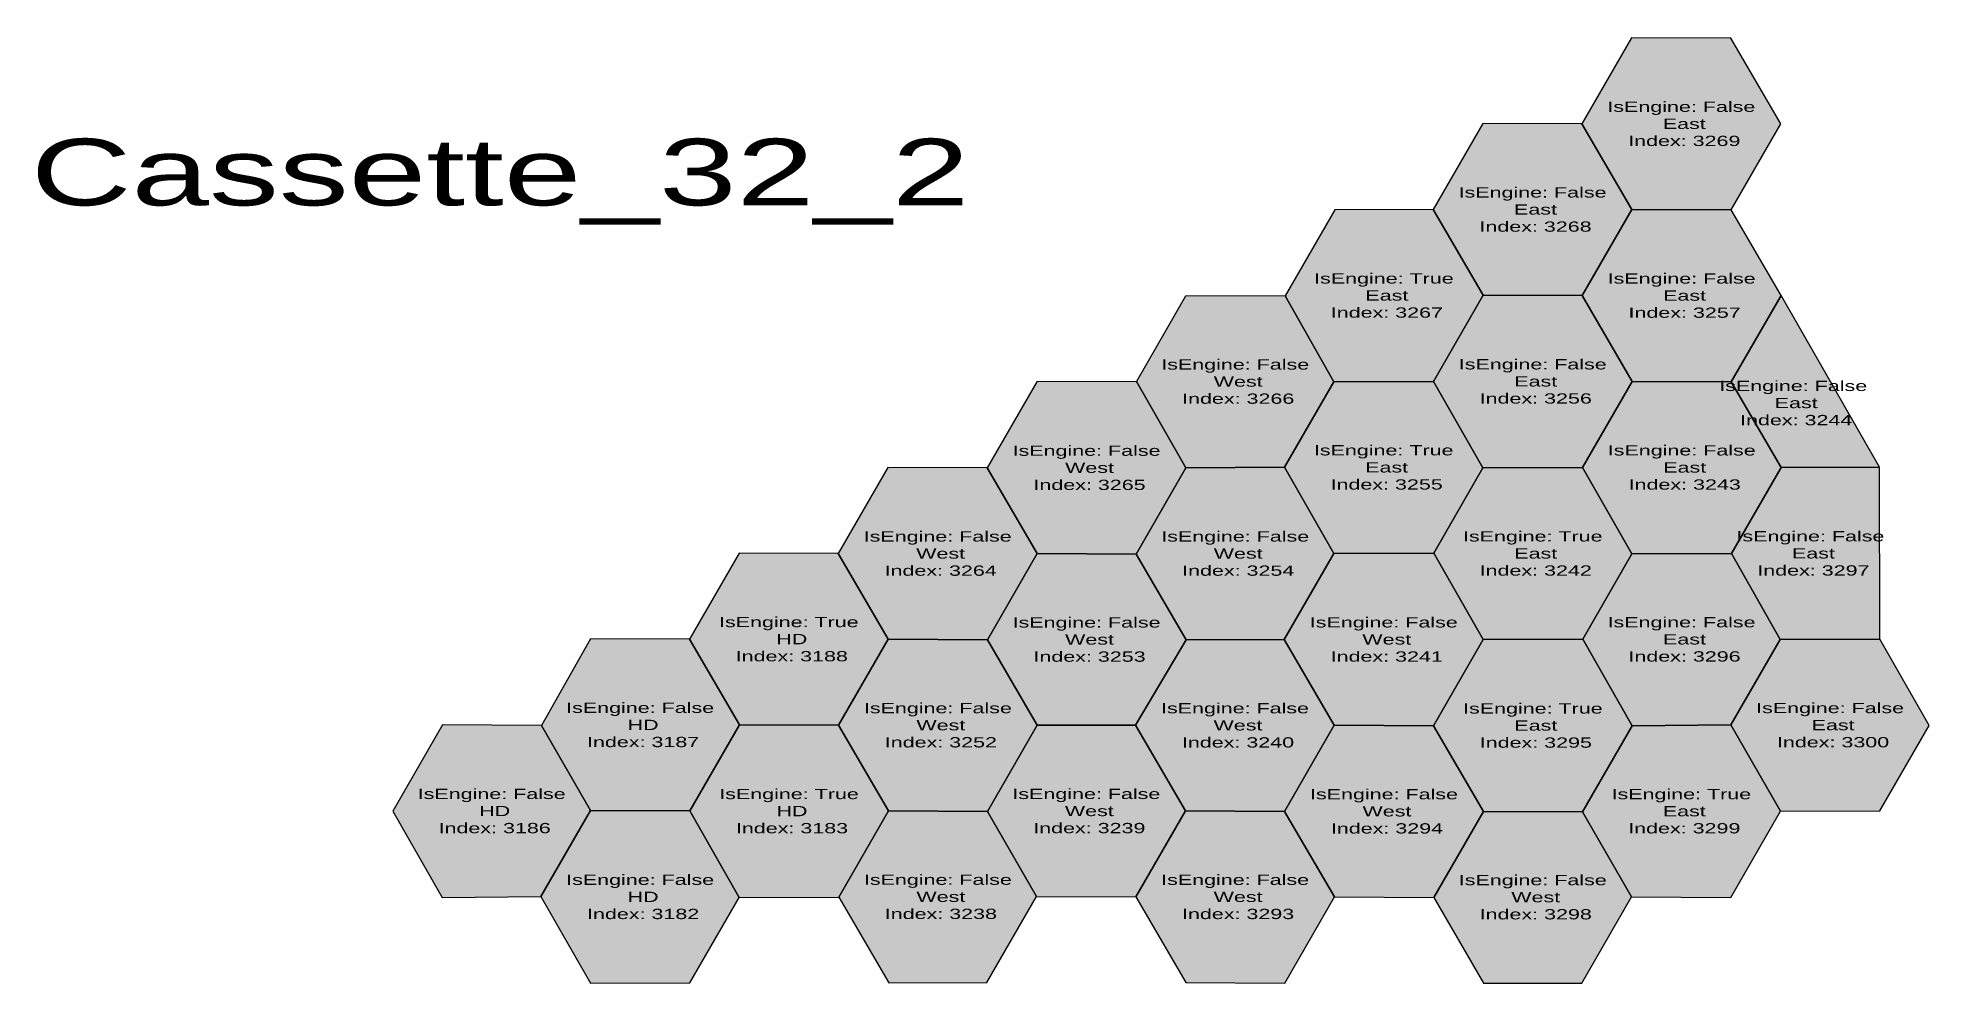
# Model space of a CAD drawing. Header units: metres. Extents: x -1 to 1845, y -82 to 840.
import ezdxf

# ---------------------------------------------------------------- set-up
doc = ezdxf.new("R2010")
doc.units = ezdxf.units.M
doc.styles.add('BoldStyle', font='arial.ttf', dxfattribs={"width": 1.5})

msp = doc.modelspace()

# ---------------------------------------------------------------- hatches: boundary and pattern name
h = msp.add_hatch(color=152)
h.dxf.hatch_style = 1
h.paths.add_polyline_path([(1651.4, 672.4), (1699.9, 756.4), (1651.2, 839.9), (1554.4, 840.4), (1505.9, 756.4), (1554.7, 672.8)])
h = msp.add_hatch(color=152)
h.dxf.hatch_style = 1
h.paths.add_polyline_path([(1409.4, 589.2), (1506.2, 588.8), (1554.7, 672.8), (1505.9, 756.4), (1409.2, 756.8), (1360.7, 672.8)])
h = msp.add_hatch(color=152)
h.dxf.hatch_style = 1
h.paths.add_polyline_path([(1263.7, 504.8), (1360.9, 505.2), (1409.4, 589.2), (1360.7, 672.8), (1264.8, 672.7), (1216.3, 588.7)])
h = msp.add_hatch(color=122)
h.dxf.hatch_style = 1
h.paths.add_polyline_path([(1554.9, 505.2), (1651.7, 504.8), (1700.2, 588.8), (1651.4, 672.4), (1554.7, 672.8), (1506.2, 588.8)])
h = msp.add_hatch(color=152)
h.dxf.hatch_style = 1
h.paths.add_polyline_path([(1119.3, 420.7), (1215.7, 421.6), (1263.7, 504.8), (1216.3, 588.7), (1119.1, 588.3), (1071.1, 505.1)])
h = msp.add_hatch(color=122)
h.dxf.hatch_style = 1
h.paths.add_polyline_path([(1409.2, 420.8), (1506.4, 421.2), (1554.9, 505.2), (1506.2, 588.8), (1409.4, 589.2), (1360.9, 505.2)])
h = msp.add_hatch(color=82)
h.dxf.hatch_style = 1
h.paths.add_polyline_path([(1796.3, 421.3), (1700.2, 588.8), (1651.7, 504.8), (1700.4, 421.2)])
h = msp.add_hatch(color=152)
h.dxf.hatch_style = 1
h.paths.add_polyline_path([(974.1, 337.1), (1070.8, 336.7), (1119.3, 420.7), (1071.1, 505.1), (973.8, 504.7), (925.3, 420.7)])
h = msp.add_hatch(color=122)
h.dxf.hatch_style = 1
h.paths.add_polyline_path([(1263.9, 337.2), (1361.2, 337.6), (1409.2, 420.8), (1360.9, 505.2), (1263.7, 504.8), (1215.7, 421.6)])
h = msp.add_hatch(color=82)
h.dxf.hatch_style = 1
h.paths.add_polyline_path([(1554.7, 336.8), (1651.9, 337.2), (1700.4, 421.2), (1651.7, 504.8), (1554.9, 505.2), (1506.4, 421.2)])
h = msp.add_hatch(color=152)
h.dxf.hatch_style = 1
h.paths.add_polyline_path([(828.8, 253.6), (925.6, 253.1), (974.1, 337.1), (925.3, 420.7), (828.6, 421.1), (780.1, 337.1)])
h = msp.add_hatch(color=122)
h.dxf.hatch_style = 1
h.paths.add_polyline_path([(1119.6, 253.1), (1215.4, 253.2), (1263.9, 337.2), (1215.7, 421.6), (1119.3, 420.7), (1070.8, 336.7)])
h = msp.add_hatch(color=82)
h.dxf.hatch_style = 1
h.paths.add_polyline_path([(1409.4, 253.2), (1506.7, 253.6), (1554.7, 336.8), (1506.4, 421.2), (1409.2, 420.8), (1361.2, 337.6)])
h = msp.add_hatch(color=202)
h.dxf.hatch_style = 1
h.paths.add_polyline_path([(1796.6, 253.7), (1796.3, 421.3), (1700.4, 421.2), (1651.9, 337.2), (1699.3, 253.3)])
h = msp.add_hatch(color=42)
h.dxf.hatch_style = 1
h.paths.add_polyline_path([(683.6, 170), (780.3, 169.6), (828.8, 253.6), (780.1, 337.1), (683.3, 337.6), (634.8, 253.6)])
h = msp.add_hatch(color=122)
h.dxf.hatch_style = 1
h.paths.add_polyline_path([(974.3, 169.6), (1070.2, 169.6), (1119.6, 253.1), (1070.8, 336.7), (974.1, 337.1), (925.6, 253.1)])
h = msp.add_hatch(color=82)
h.dxf.hatch_style = 1
h.paths.add_polyline_path([(1264.2, 169.6), (1360.9, 169.2), (1409.4, 253.2), (1361.2, 337.6), (1263.9, 337.2), (1215.4, 253.2)])
h = msp.add_hatch(color=202)
h.dxf.hatch_style = 1
h.paths.add_polyline_path([(1554.9, 169.2), (1651.3, 170.1), (1699.3, 253.3), (1651.9, 337.2), (1554.7, 336.8), (1506.7, 253.6)])
h = msp.add_hatch(color=42)
h.dxf.hatch_style = 1
h.paths.add_polyline_path([(538.3, 86.4), (635.1, 86), (683.6, 170), (634.8, 253.6), (538.1, 254), (490.4, 169.5)])
h = msp.add_hatch(color=122)
h.dxf.hatch_style = 1
h.paths.add_polyline_path([(829.1, 86), (925.8, 85.6), (974.3, 169.6), (925.6, 253.1), (828.8, 253.6), (780.3, 169.6)])
h = msp.add_hatch(color=82)
h.dxf.hatch_style = 1
h.paths.add_polyline_path([(1118.9, 86.1), (1215.7, 85.6), (1264.2, 169.6), (1215.4, 253.2), (1119.6, 253.1), (1070.2, 169.6)])
h = msp.add_hatch(color=202)
h.dxf.hatch_style = 1
h.paths.add_polyline_path([(1409.7, 85.6), (1506.4, 85.2), (1554.9, 169.2), (1506.7, 253.6), (1409.4, 253.2), (1360.9, 169.2)])
h = msp.add_hatch(color=232)
h.dxf.hatch_style = 1
h.paths.add_polyline_path([(1796.8, 86.1), (1844.8, 169.3), (1796.6, 253.7), (1699.3, 253.3), (1651.3, 170.1), (1699.6, 85.7)])
h = msp.add_hatch(color=42)
h.dxf.hatch_style = 1
h.paths.add_polyline_path([(393.4, 1.5), (489.8, 2.4), (538.3, 86.4), (490.4, 169.5), (393.7, 169.9), (345.2, 85.9)])
h = msp.add_hatch(color=32)
h.dxf.hatch_style = 1
h.paths.add_polyline_path([(683.3, 1.5), (780.6, 2), (829.1, 86), (780.3, 169.6), (683.6, 170), (635.1, 86)])
h = msp.add_hatch(color=82)
h.dxf.hatch_style = 1
h.paths.add_polyline_path([(973.7, 2.5), (1070.4, 2.1), (1118.9, 86.1), (1070.2, 169.6), (974.3, 169.6), (925.8, 85.6)])
h = msp.add_hatch(color=202)
h.dxf.hatch_style = 1
h.paths.add_polyline_path([(1264.4, 2.1), (1361.2, 1.6), (1409.7, 85.6), (1360.9, 169.2), (1264.2, 169.6), (1215.7, 85.6)])
h = msp.add_hatch(color=232)
h.dxf.hatch_style = 1
h.paths.add_polyline_path([(1554.3, 2.1), (1651.1, 1.7), (1699.6, 85.7), (1651.3, 170.1), (1554.9, 169.2), (1506.4, 85.2)])
h = msp.add_hatch(color=32)
h.dxf.hatch_style = 1
h.paths.add_polyline_path([(538.1, -82), (635.3, -81.6), (683.3, 1.5), (635.1, 86), (538.3, 86.4), (489.8, 2.4)])
h = msp.add_hatch(color=82)
h.dxf.hatch_style = 1
h.paths.add_polyline_path([(829.3, -81.6), (925.2, -81.5), (973.7, 2.5), (925.8, 85.6), (829.1, 86), (780.6, 2)])
h = msp.add_hatch(color=202)
h.dxf.hatch_style = 1
h.paths.add_polyline_path([(1119.2, -81.5), (1215.9, -81.9), (1264.4, 2.1), (1215.7, 85.6), (1118.9, 86.1), (1070.4, 2.1)])
h = msp.add_hatch(color=232)
h.dxf.hatch_style = 1
h.paths.add_polyline_path([(1409.9, -81.9), (1505.8, -81.9), (1554.3, 2.1), (1506.4, 85.2), (1409.7, 85.6), (1361.2, 1.6)])

# ---------------------------------------------------------------- linework, layer by layer
at = {"color": 250}
for points in [[(1651.4, 672.4), (1699.9, 756.4), (1651.2, 839.9), (1554.4, 840.4), (1505.9, 756.4), (1554.7, 672.8)], [(1409.4, 589.2), (1506.2, 588.8), (1554.7, 672.8), (1505.9, 756.4), (1409.2, 756.8), (1360.7, 672.8)], [(1263.7, 504.8), (1360.9, 505.2), (1409.4, 589.2), (1360.7, 672.8), (1264.8, 672.7), (1216.3, 588.7)], [(1554.9, 505.2), (1651.7, 504.8), (1700.2, 588.8), (1651.4, 672.4), (1554.7, 672.8), (1506.2, 588.8)], [(1119.3, 420.7), (1215.7, 421.6), (1263.7, 504.8), (1216.3, 588.7), (1119.1, 588.3), (1071.1, 505.1)], [(1409.2, 420.8), (1506.4, 421.2), (1554.9, 505.2), (1506.2, 588.8), (1409.4, 589.2), (1360.9, 505.2)], [(1796.3, 421.3), (1700.2, 588.8), (1651.7, 504.8), (1700.4, 421.2)], [(974.1, 337.1), (1070.8, 336.7), (1119.3, 420.7), (1071.1, 505.1), (973.8, 504.7), (925.3, 420.7)], [(1263.9, 337.2), (1361.2, 337.6), (1409.2, 420.8), (1360.9, 505.2), (1263.7, 504.8), (1215.7, 421.6)], [(1554.7, 336.8), (1651.9, 337.2), (1700.4, 421.2), (1651.7, 504.8), (1554.9, 505.2), (1506.4, 421.2)], [(828.8, 253.6), (925.6, 253.1), (974.1, 337.1), (925.3, 420.7), (828.6, 421.1), (780.1, 337.1)], [(1119.6, 253.1), (1215.4, 253.2), (1263.9, 337.2), (1215.7, 421.6), (1119.3, 420.7), (1070.8, 336.7)], [(1409.4, 253.2), (1506.7, 253.6), (1554.7, 336.8), (1506.4, 421.2), (1409.2, 420.8), (1361.2, 337.6)], [(1796.6, 253.7), (1796.3, 421.3), (1700.4, 421.2), (1651.9, 337.2), (1699.3, 253.3)], [(683.6, 170), (780.3, 169.6), (828.8, 253.6), (780.1, 337.1), (683.3, 337.6), (634.8, 253.6)], [(974.3, 169.6), (1070.2, 169.6), (1119.6, 253.1), (1070.8, 336.7), (974.1, 337.1), (925.6, 253.1)], [(1264.2, 169.6), (1360.9, 169.2), (1409.4, 253.2), (1361.2, 337.6), (1263.9, 337.2), (1215.4, 253.2)], [(1554.9, 169.2), (1651.3, 170.1), (1699.3, 253.3), (1651.9, 337.2), (1554.7, 336.8), (1506.7, 253.6)], [(538.3, 86.4), (635.1, 86), (683.6, 170), (634.8, 253.6), (538.1, 254), (490.4, 169.5)], [(829.1, 86), (925.8, 85.6), (974.3, 169.6), (925.6, 253.1), (828.8, 253.6), (780.3, 169.6)], [(1118.9, 86.1), (1215.7, 85.6), (1264.2, 169.6), (1215.4, 253.2), (1119.6, 253.1), (1070.2, 169.6)], [(1409.7, 85.6), (1506.4, 85.2), (1554.9, 169.2), (1506.7, 253.6), (1409.4, 253.2), (1360.9, 169.2)], [(1796.8, 86.1), (1844.8, 169.3), (1796.6, 253.7), (1699.3, 253.3), (1651.3, 170.1), (1699.6, 85.7)], [(393.4, 1.5), (489.8, 2.4), (538.3, 86.4), (490.4, 169.5), (393.7, 169.9), (345.2, 85.9)], [(683.3, 1.5), (780.6, 2), (829.1, 86), (780.3, 169.6), (683.6, 170), (635.1, 86)], [(973.7, 2.5), (1070.4, 2.1), (1118.9, 86.1), (1070.2, 169.6), (974.3, 169.6), (925.8, 85.6)], [(1264.4, 2.1), (1361.2, 1.6), (1409.7, 85.6), (1360.9, 169.2), (1264.2, 169.6), (1215.7, 85.6)], [(1554.3, 2.1), (1651.1, 1.7), (1699.6, 85.7), (1651.3, 170.1), (1554.9, 169.2), (1506.4, 85.2)], [(538.1, -82), (635.3, -81.6), (683.3, 1.5), (635.1, 86), (538.3, 86.4), (489.8, 2.4)], [(829.3, -81.6), (925.2, -81.5), (973.7, 2.5), (925.8, 85.6), (829.1, 86), (780.6, 2)], [(1119.2, -81.5), (1215.9, -81.9), (1264.4, 2.1), (1215.7, 85.6), (1118.9, 86.1), (1070.4, 2.1)], [(1409.9, -81.9), (1505.8, -81.9), (1554.3, 2.1), (1506.4, 85.2), (1409.7, 85.6), (1361.2, 1.6)]]:
    msp.add_lwpolyline(points, close=True, dxfattribs=at)

# ---------------------------------------------------------------- texts
at = {"color": 0, "char_height": 10, "attachment_point": 5, "style": 'BoldStyle'}
for s, insert in [('IsEngine: False\\P East\\P Index: 3269', (1602.9, 756.4)), ('IsEngine: False\\P East\\P Index: 3268', (1457.7, 672.8)), ('IsEngine: True\\P East\\P Index: 3267', (1312.6, 588.9)), ('IsEngine: False\\P East\\P Index: 3257', (1603.2, 588.8)), ('IsEngine: False\\P West\\P Index: 3266', (1167.5, 504.9)), ('IsEngine: False\\P East\\P Index: 3256', (1457.9, 505.1)), ('IsEngine: False\\P East\\P Index: 3244', (1712.1, 484)), ('IsEngine: False\\P West\\P Index: 3265', (1022.4, 420.8)), ('IsEngine: True\\P East\\P Index: 3255', (1312.4, 421.2)), ('IsEngine: False\\P East\\P Index: 3243', (1603.3, 421.1)), ('IsEngine: False\\P West\\P Index: 3264', (877.1, 337.1)), ('IsEngine: False\\P West\\P Index: 3254', (1167.5, 337.1)), ('IsEngine: True\\P East\\P Index: 3242', (1457.9, 337.2)), ('IsEngine: False\\P East\\P Index: 3297', (1728.9, 337.3)), ('IsEngine: True\\P HD\\P Index: 3188', (731.8, 253.6)), ('IsEngine: False\\P West\\P Index: 3253', (1022.4, 253.2)), ('IsEngine: False\\P West\\P Index: 3241', (1312.5, 253.3)), ('IsEngine: False\\P East\\P Index: 3296', (1603.1, 253.4)), ('IsEngine: False\\P HD\\P Index: 3187', (586.7, 169.9)), ('IsEngine: False\\P West\\P Index: 3252', (877.3, 169.6)), ('IsEngine: False\\P West\\P Index: 3240', (1167.3, 169.5)), ('IsEngine: True\\P East\\P Index: 3295', (1458, 169.3)), ('IsEngine: False\\P East\\P Index: 3300', (1748.1, 169.7)), ('IsEngine: False\\P HD\\P Index: 3186', (441.8, 85.9)), ('IsEngine: True\\P HD\\P Index: 3183', (732, 85.8)), ('IsEngine: False\\P West\\P Index: 3239', (1022.2, 85.9)), ('IsEngine: False\\P West\\P Index: 3294', (1312.7, 85.6)), ('IsEngine: True\\P East\\P Index: 3299', (1602.9, 85.7)), ('IsEngine: False\\P HD\\P Index: 3182', (586.7, 2.1)), ('IsEngine: False\\P West\\P Index: 3238', (877.3, 2.2)), ('IsEngine: False\\P West\\P Index: 3293', (1167.4, 2.1)), ('IsEngine: False\\P West\\P Index: 3298', (1457.9, 1.8))]:
    msp.add_mtext(s, dxfattribs=dict(at, insert=insert))
at = {"color": 8, "insert": (450, 700), "char_height": 65, "attachment_point": 5, "style": 'BoldStyle'}
msp.add_mtext('Cassette_32_2', dxfattribs=at)

doc.saveas('drawing.dxf')
